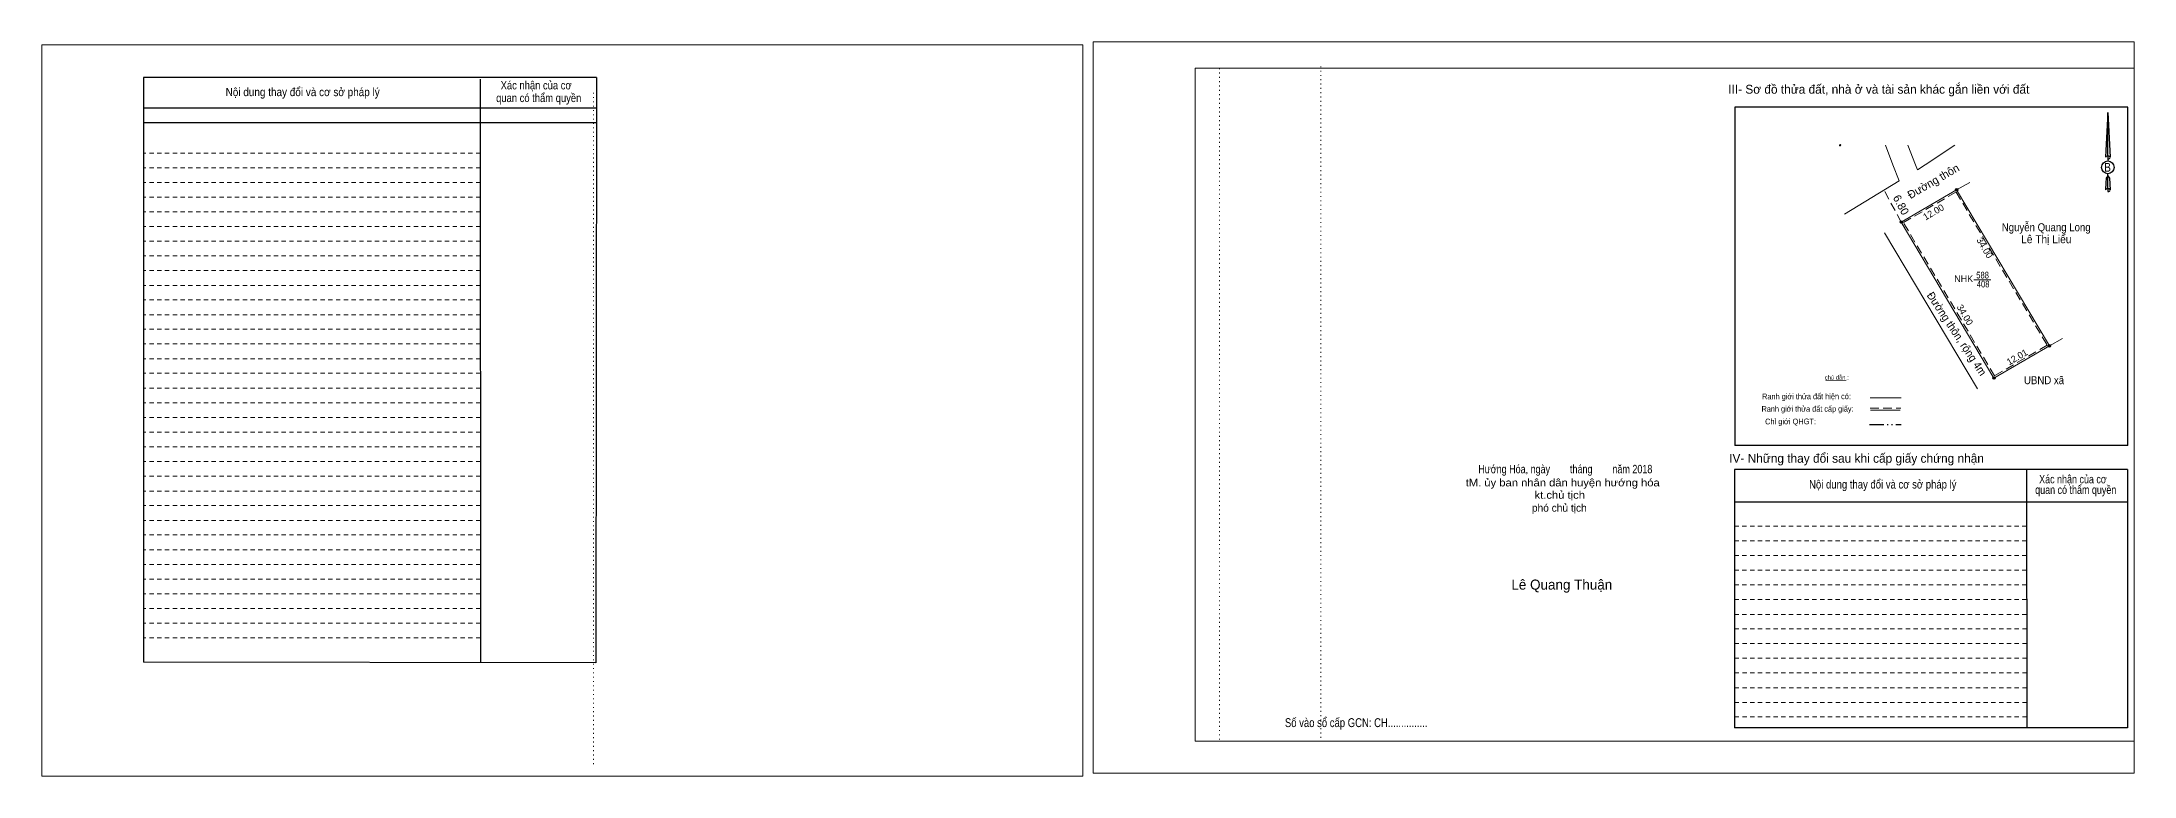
# Model space of a CAD drawing. Header units: metres. Extents: x 548193 to 548858, y 1837750 to 1837898.
# Drawn here: x 548465.7 to 548857.9, y 1837760.6 to 1837898.1 of the extents above; entities that cross this region are included whole.
import ezdxf
from ezdxf.enums import TextEntityAlignment as Align

# ---------------------------------------------------------------- set-up
doc = ezdxf.new("R2010")
doc.units = ezdxf.units.M
doc.header["$LTSCALE"] = 0.54
doc.header["$PDMODE"] = 32
doc.header["$PDSIZE"] = 0.27
for name, pattern in [('DASH_DOUBLE_DOT', [9.2, 5, -1.2, 0.3, -1.2, 0.3, -1.2]), ('DOTTED', [1.5, 0.3, -1.2]), ('MEDIUM_DASHED', [4.5, 3, -1.5]), ('SHORT_DASHED', [2.7, 1.5, -1.2])]:
    doc.linetypes.add(name, pattern=pattern)
for name, color, linetype, lineweight in [('18', 7, 'Continuous', 25), ('28', 7, 'SHORT_DASHED', 13), ('3', 7, 'Continuous', 13), ('5', 7, 'DASH_DOUBLE_DOT', 25), ('55', 7, 'Continuous', 13), ('7', 7, 'Continuous', 13), ('8', 7, 'Continuous', 13)]:
    doc.layers.add(name, color=color, linetype=linetype, lineweight=lineweight)

msp = doc.modelspace()

# ---------------------------------------------------------------- hatches: boundary and pattern name
at = {"layer": '8'}
for points in [[(548824.8549, 1837870.41, 1), (548824.3851, 1837870.41, 1)], [(548824.8549, 1837870.41, 1), (548824.3851, 1837870.41, 1)], [(548814.4749, 1837864.38, 1), (548814.0051, 1837864.38, 1)], [(548842.2449, 1837841.2, 1), (548841.7751, 1837841.2, 1)], [(548831.8549, 1837835.18, 1), (548831.3851, 1837835.18, 1)]]:
    msp.add_hatch(color=256, dxfattribs=at).paths.add_polyline_path(points)

# ---------------------------------------------------------------- linework, layer by layer
at = {"layer": '18'}
for p, q in [((548852.96, 1837884.91), (548853.41, 1837876.51)), ((548852.96, 1837884.91), (548853.41, 1837876.51)), ((548852.96, 1837884.91), (548853.41, 1837876.51)), ((548852.6, 1837877.79), (548852.55, 1837876.52)), ((548852.96, 1837876.76), (548852.96, 1837876.45)), ((548852.96, 1837876.45), (548852.96, 1837876.22)), ((548852.96, 1837876.22), (548852.96, 1837875.88)), ((548852.96, 1837876.22), (548852.96, 1837875.88)), ((548852.96, 1837876.22), (548852.96, 1837875.88)), ((548853.41, 1837876.51), (548853.41, 1837876.52)), ((548852.96, 1837873.05), (548852.96, 1837873.41)), ((548852.96, 1837873.05), (548852.96, 1837873.41)), ((548852.96, 1837873.05), (548852.96, 1837873.41)), ((548852.96, 1837873.05), (548853.29, 1837872.59)), ((548852.96, 1837873.05), (548853.29, 1837872.59)), ((548852.96, 1837873.05), (548853.29, 1837872.59)), ((548853.29, 1837872.59), (548853.41, 1837870.39)), ((548853.29, 1837872.59), (548853.41, 1837870.39)), ((548853.29, 1837872.59), (548853.41, 1837870.39)), ((548852.96, 1837870.66), (548852.96, 1837870.35)), ((548852.96, 1837870.35), (548852.96, 1837870.1)), ((548853.41, 1837870.39), (548853.41, 1837870.4))]:
    msp.add_line(p, q, dxfattribs=at)
for points in [[(548852.96, 1837876.76), (548852.96, 1837884.91), (548852.6, 1837877.79)], [(548852.96, 1837870.66), (548852.96, 1837873.05), (548852.68, 1837872.59), (548852.6, 1837871.7), (548852.55, 1837870.4)]]:
    msp.add_lwpolyline(points, dxfattribs=at)
msp.add_ellipse((548852.9719, 1837874.6286), major_axis=(0, 1.1963), ratio=0.983453, dxfattribs=at)
for centre, start_param, end_param in [((548852.9723, 1837876.472), 1.57079633, 3.07445202), ((548852.9723, 1837876.472), 0.06714063, 1.57079633), ((548852.9723, 1837876.472), 4.71238898, 6.28318531), ((548852.9723, 1837870.3662), 2.49106941, 3.07427841), ((548852.9723, 1837870.3662), 1.57079633, 2.49106941), ((548852.9723, 1837870.3662), 0.06714063, 1.57079633), ((548852.9723, 1837870.3662), 4.71238898, 6.28318531)]:
    msp.add_ellipse(centre, major_axis=(0.4313, 0), ratio=0.655448, start_param=start_param, end_param=end_param, dxfattribs=at)
at = {"layer": '28', "linetype": 'Continuous', "lineweight": 25}
for p, q in [((548569.61, 1837891.44), (548484.74, 1837891.44)), ((548547.86, 1837891.16), (548547.9, 1837781.92)), ((548569.61, 1837891.44), (548569.54, 1837781.85)), ((548569.61, 1837885.72), (548484.86, 1837885.72)), ((548569.61, 1837885.72), (548484.86, 1837885.72)), ((548569.61, 1837882.96), (548484.86, 1837882.96)), ((548856.74, 1837822.54), (548783.02, 1837822.54)), ((548837.71, 1837818.04), (548837.75, 1837769.66)), ((548856.68, 1837818.04), (548856.66, 1837769.66)), ((548856.66, 1837811.91), (548782.98, 1837811.91)), ((548569.54, 1837781.85), (548484.74, 1837781.97)), ((548856.66, 1837769.66), (548782.98, 1837769.66))]:
    msp.add_line(p, q, dxfattribs=at)
at = {"layer": '28'}
for p, q in [((548547.86, 1837877.31), (548484.74, 1837877.31)), ((548547.86, 1837874.53), (548484.74, 1837874.53)), ((548547.86, 1837871.82), (548484.74, 1837871.82)), ((548547.86, 1837869.02), (548484.74, 1837869.02)), ((548547.86, 1837866.28), (548484.74, 1837866.28)), ((548547.86, 1837863.52), (548484.74, 1837863.52)), ((548547.86, 1837860.78), (548484.74, 1837860.78)), ((548547.86, 1837858.03), (548484.74, 1837858.03)), ((548547.86, 1837855.28), (548484.74, 1837855.28)), ((548547.86, 1837852.53), (548484.74, 1837852.53)), ((548547.86, 1837849.8), (548484.74, 1837849.8)), ((548547.86, 1837847.02), (548484.74, 1837847.02)), ((548547.86, 1837844.31), (548484.74, 1837844.31)), ((548547.86, 1837841.56), (548484.74, 1837841.56)), ((548547.86, 1837838.78), (548484.74, 1837838.78)), ((548547.86, 1837836.06), (548484.74, 1837836.06)), ((548547.86, 1837833.27), (548484.74, 1837833.27)), ((548547.86, 1837830.53), (548484.74, 1837830.53)), ((548547.86, 1837827.77), (548484.74, 1837827.77)), ((548547.86, 1837825.02), (548484.74, 1837825.02)), ((548547.86, 1837822.26), (548484.74, 1837822.26)), ((548547.86, 1837819.52), (548484.74, 1837819.52)), ((548547.86, 1837816.77), (548484.74, 1837816.77)), ((548547.86, 1837814.01), (548484.74, 1837814.01)), ((548547.86, 1837811.3), (548484.74, 1837811.3)), ((548547.86, 1837808.51), (548484.74, 1837808.51)), ((548547.86, 1837805.8), (548484.74, 1837805.8)), ((548837.74, 1837807.46), (548782.98, 1837807.46)), ((548547.86, 1837803.01), (548484.74, 1837803.01)), ((548837.74, 1837804.7), (548782.98, 1837804.7)), ((548837.74, 1837801.93), (548782.98, 1837801.93)), ((548547.86, 1837800.28), (548484.74, 1837800.28)), ((548547.86, 1837797.52), (548484.74, 1837797.52)), ((548837.74, 1837799.21), (548782.98, 1837799.21)), ((548547.86, 1837794.75), (548484.74, 1837794.75)), ((548837.74, 1837796.44), (548782.98, 1837796.44)), ((548837.74, 1837793.68), (548782.98, 1837793.68)), ((548547.86, 1837792.01), (548484.74, 1837792.01)), ((548837.74, 1837790.91), (548782.98, 1837790.91)), ((548547.86, 1837789.26), (548484.74, 1837789.26)), ((548547.86, 1837786.5), (548484.74, 1837786.5)), ((548837.75, 1837788.18), (548782.98, 1837788.18)), ((548837.75, 1837785.44), (548782.98, 1837785.44)), ((548837.75, 1837782.7), (548782.98, 1837782.7)), ((548837.75, 1837779.94), (548782.98, 1837779.94)), ((548837.75, 1837777.18), (548782.98, 1837777.18)), ((548837.75, 1837774.44), (548782.98, 1837774.44)), ((548837.75, 1837771.71), (548782.98, 1837771.71))]:
    msp.add_line(p, q, dxfattribs=at)
at = {"layer": '28', "linetype": 'Continuous', "lineweight": 25}
for points in [[(548569.61, 1837891.44), (548484.74, 1837891.44), (548484.74, 1837781.97)], [(548856.74, 1837822.54), (548856.74, 1837885.89), (548783.02, 1837885.89), (548783.02, 1837822.54)], [(548856.68, 1837818.04), (548782.98, 1837818.04), (548782.98, 1837769.66)]]:
    msp.add_lwpolyline(points, dxfattribs=at)
at = {"layer": '3'}
for p, q in [((548681.88, 1837893.17), (548857.9, 1837893.17)), ((548681.88, 1837767.17), (548681.88, 1837893.17)), ((548857.9, 1837893.17), (548857.9, 1837766.12)), ((548681.88, 1837767.17), (548857.9, 1837767.17))]:
    msp.add_line(p, q, dxfattribs=at)
at = {"layer": '3', "linetype": 'DOTTED'}
for p, q in [((548686.44, 1837893.17), (548686.44, 1837767.17)), ((548705.44, 1837893.54), (548705.44, 1837767.54)), ((548569.06, 1837888.59), (548569.06, 1837762.6))]:
    msp.add_line(p, q, dxfattribs=at)
at = {"layer": '3'}
for points in [[(548465.66, 1837760.63), (548660.81, 1837760.63), (548660.81, 1837897.6), (548465.66, 1837897.6)], [(548465.66, 1837897.6), (548660.81, 1837897.6), (548660.81, 1837760.63), (548465.66, 1837760.63)], [(548465.66, 1837760.63), (548660.81, 1837760.63), (548660.81, 1837897.6), (548465.66, 1837897.6)], [(548662.75, 1837761.2), (548857.9, 1837761.2), (548857.9, 1837898.12), (548662.75, 1837898.12)]]:
    msp.add_lwpolyline(points, close=True, dxfattribs=at)
msp.add_lwpolyline([(548689, 1837893.17), (548857.9, 1837893.17), (548857.9, 1837767.17), (548689, 1837767.17)], dxfattribs=at)
at = {"layer": '5'}
msp.add_line((548808.28, 1837826.49), (548814.22, 1837826.49), dxfattribs=at)
at = {"layer": '55'}
for p, q in [((548808.41, 1837831.49), (548814.22, 1837831.49)), ((548808.45, 1837829.15), (548814.02, 1837829.15)), ((548808.45, 1837829.15), (548814.02, 1837829.15))]:
    msp.add_line(p, q, dxfattribs=at)
at = {"layer": '55', "linetype": 'MEDIUM_DASHED'}
msp.add_line((548808.44, 1837829.56), (548814.14, 1837829.56), dxfattribs=at)
at = {"layer": '7'}
msp.add_line((548800.1, 1837834.74), (548803.94, 1837834.8), dxfattribs=at)
at = {"layer": '8'}
for p, q in [((548812.68, 1837875.12), (548811.27, 1837878.77)), ((548813.86, 1837872.08), (548803.59, 1837865.88)), ((548813.86, 1837872.08), (548812.68, 1837875.12)), ((548824.62, 1837870.41), (548827.08, 1837871.79)), ((548811.12, 1837862.39), (548828.51, 1837833.18)), ((548827.86, 1837853.55), (548831.06, 1837853.55)), ((548842.01, 1837841.2), (548844.47, 1837842.58))]:
    msp.add_line(p, q, dxfattribs=at)
at = {"layer": '8', "linetype": 'MEDIUM_DASHED'}
msp.add_line((548814.24, 1837864.38), (548811.01, 1837870.36), dxfattribs=at)
at = {"layer": '8'}
for points in [[(548815.49, 1837878.77), (548816.91, 1837875.12), (548817.27, 1837874.18)], [(548824.3, 1837878.77), (548818.71, 1837875.12), (548817.27, 1837874.18)]]:
    msp.add_lwpolyline(points, dxfattribs=at)
msp.add_lwpolyline([(548824.62, 1837870.41), (548842.01, 1837841.2), (548831.62, 1837835.18), (548814.24, 1837864.38)], close=True, dxfattribs=at)
msp.add_lwpolyline([(548824.62, 1837870.41), (548842.01, 1837841.2), (548831.62, 1837835.18), (548814.24, 1837864.38)], close=True, dxfattribs=at)
at = {"layer": '8', "linetype": 'MEDIUM_DASHED'}
msp.add_lwpolyline([(548824.51, 1837870), (548841.6, 1837841.31), (548831.73, 1837835.59), (548814.65, 1837864.27)], close=True, dxfattribs=at)
at = {"layer": '8', "lineweight": 25}
for centre in [(548824.62, 1837870.41), (548824.62, 1837870.41), (548814.24, 1837864.38), (548842.01, 1837841.2), (548831.62, 1837835.18)]:
    msp.add_circle(centre, 0.2349, dxfattribs=at)
at = {"layer": '8'}
msp.add_point((548802.77, 1837878.77), dxfattribs=at)

# ---------------------------------------------------------------- texts
at = {"layer": '18'}
for s, height, width, p in [('B', 1.643, 0.85, (548852.91, 1837873.81)), ('Hướng Hóa, ngày        tháng        năm 2018', 1.573, 0.8, (548751.26, 1837817.34)), ('tM. ủy ban nhân dân huyện hướng hóa', 1.426, 1.1, (548750.775, 1837814.88)), ('kt.chủ tịch', 1.426, 1.1, (548750.22, 1837812.57)), ('Số vào sổ cấp GCN: CH...............', 1.664, 0.8, (548712.05, 1837769.81))]:
    msp.add_text(s, height=height, dxfattribs=dict(at, width=width)).set_placement(p, align=Align.CENTER)
for s, height, p in [('phó chủ tịch', 1.426, (548750.14, 1837810.15)), ('Lê Quang Thuận', 1.883, (548750.605, 1837795.55))]:
    msp.add_text(s, height=height, dxfattribs=at).set_placement(p, align=Align.CENTER)
at = {"layer": '28'}
for s, height, width, p in [('Nội dung thay đổi và cơ sở pháp lý', 1.55, 0.9, (548514.555, 1837887.96)), ('Nội dung thay đổi và cơ sở pháp lý', 1.55, 0.9, (548514.555, 1837887.96)), (' quan có thẩm quyền', 1.55, 0.85, (548558.565, 1837886.85)), (' quan có thẩm quyền', 1.55, 0.85, (548558.565, 1837886.85)), ('Xác nhận của cơ', 1.55, 0.85, (548558.325, 1837889.22)), ('Xác nhận của cơ', 1.55, 0.85, (548558.325, 1837889.22)), ('Xác nhận của cơ', 1.569, 0.8, (548846.425, 1837815.45)), ('Nội dung thay đổi và cơ sở pháp lý', 1.569, 0.85, (548810.775, 1837814.48)), (' quan có thẩm quyền', 1.569, 0.8, (548846.715, 1837813.47))]:
    msp.add_text(s, height=height, dxfattribs=dict(at, width=width)).set_placement(p, align=Align.CENTER)
for s, p in [('III- Sơ đồ thửa đất, nhà ở và tài sản khác gắn liền với đất', (548810.025, 1837888.42)), ('IV- Những thay đổi sau khi cấp giấy chứng nhận', (548805.86, 1837819.31))]:
    msp.add_text(s, height=1.664, dxfattribs=at).set_placement(p, align=Align.CENTER)
at = {"layer": '55'}
for s, height, width, p in [('Ranh giới thửa đất cấp giấy:', 1.069, 0.8, (548796.6737, 1837828.8673)), ('Ranh giới thửa đất hiện có:', 1.074, 0.8, (548796.4787, 1837831.1967)), ('Chỉ giới QHGT:', 1.069, 0.85, (548793.4837, 1837826.5099))]:
    msp.add_text(s, height=height, rotation=0.135, dxfattribs=dict(at, width=width)).set_placement(p, align=Align.CENTER)
at = {"layer": '7'}
msp.add_text('chú dẫn :', height=0.7907, rotation=359.974, dxfattribs=at).set_placement((548802.1448, 1837834.8889), align=Align.CENTER)
at = {"layer": '8'}
for s, rotation, p in [('Đường thôn', 30.153, (548815.96, 1837868.66)), ('6.80', 298.371, (548812.61, 1837868.96))]:
    msp.add_text(s, height=1.5, rotation=rotation, dxfattribs=at).set_placement(p)
for s, rotation, p in [('12.00', 30.153, (548820.5961, 1837865.7057)), ('34.00', 300.767, (548829.3364, 1837859.2347)), ('34.00', 300.761, (548825.6362, 1837846.6947)), ('12.01', 30.088, (548836.2717, 1837838.5655))]:
    msp.add_text(s, height=1.25, rotation=rotation, dxfattribs=at).set_placement(p, align=Align.CENTER)
for s, height, width, p in [('Nguyễn Quang Long', 1.5, 0.9, (548841.415, 1837862.66)), ('Lê Thị Liểu', 1.5, 0.95, (548841.43, 1837860.42)), ('588', 1.25, 0.85, (548829.485, 1837853.82)), ('408', 1.25, 0.85, (548829.585, 1837852.14)), ('UBND xã', 1.5, 0.9, (548841.005, 1837834.02))]:
    msp.add_text(s, height=height, dxfattribs=dict(at, width=width)).set_placement(p, align=Align.CENTER)
msp.add_text('NHK', height=1.25, dxfattribs=at).set_placement((548825.945, 1837853.14), align=Align.CENTER)
at = {"layer": '8', "width": 0.95}
msp.add_text('Đường thôn, rộng 4m', height=1.5, rotation=303.639, dxfattribs=at).set_placement((548824.0168, 1837843.0455), align=Align.CENTER)

doc.saveas('drawing.dxf')
